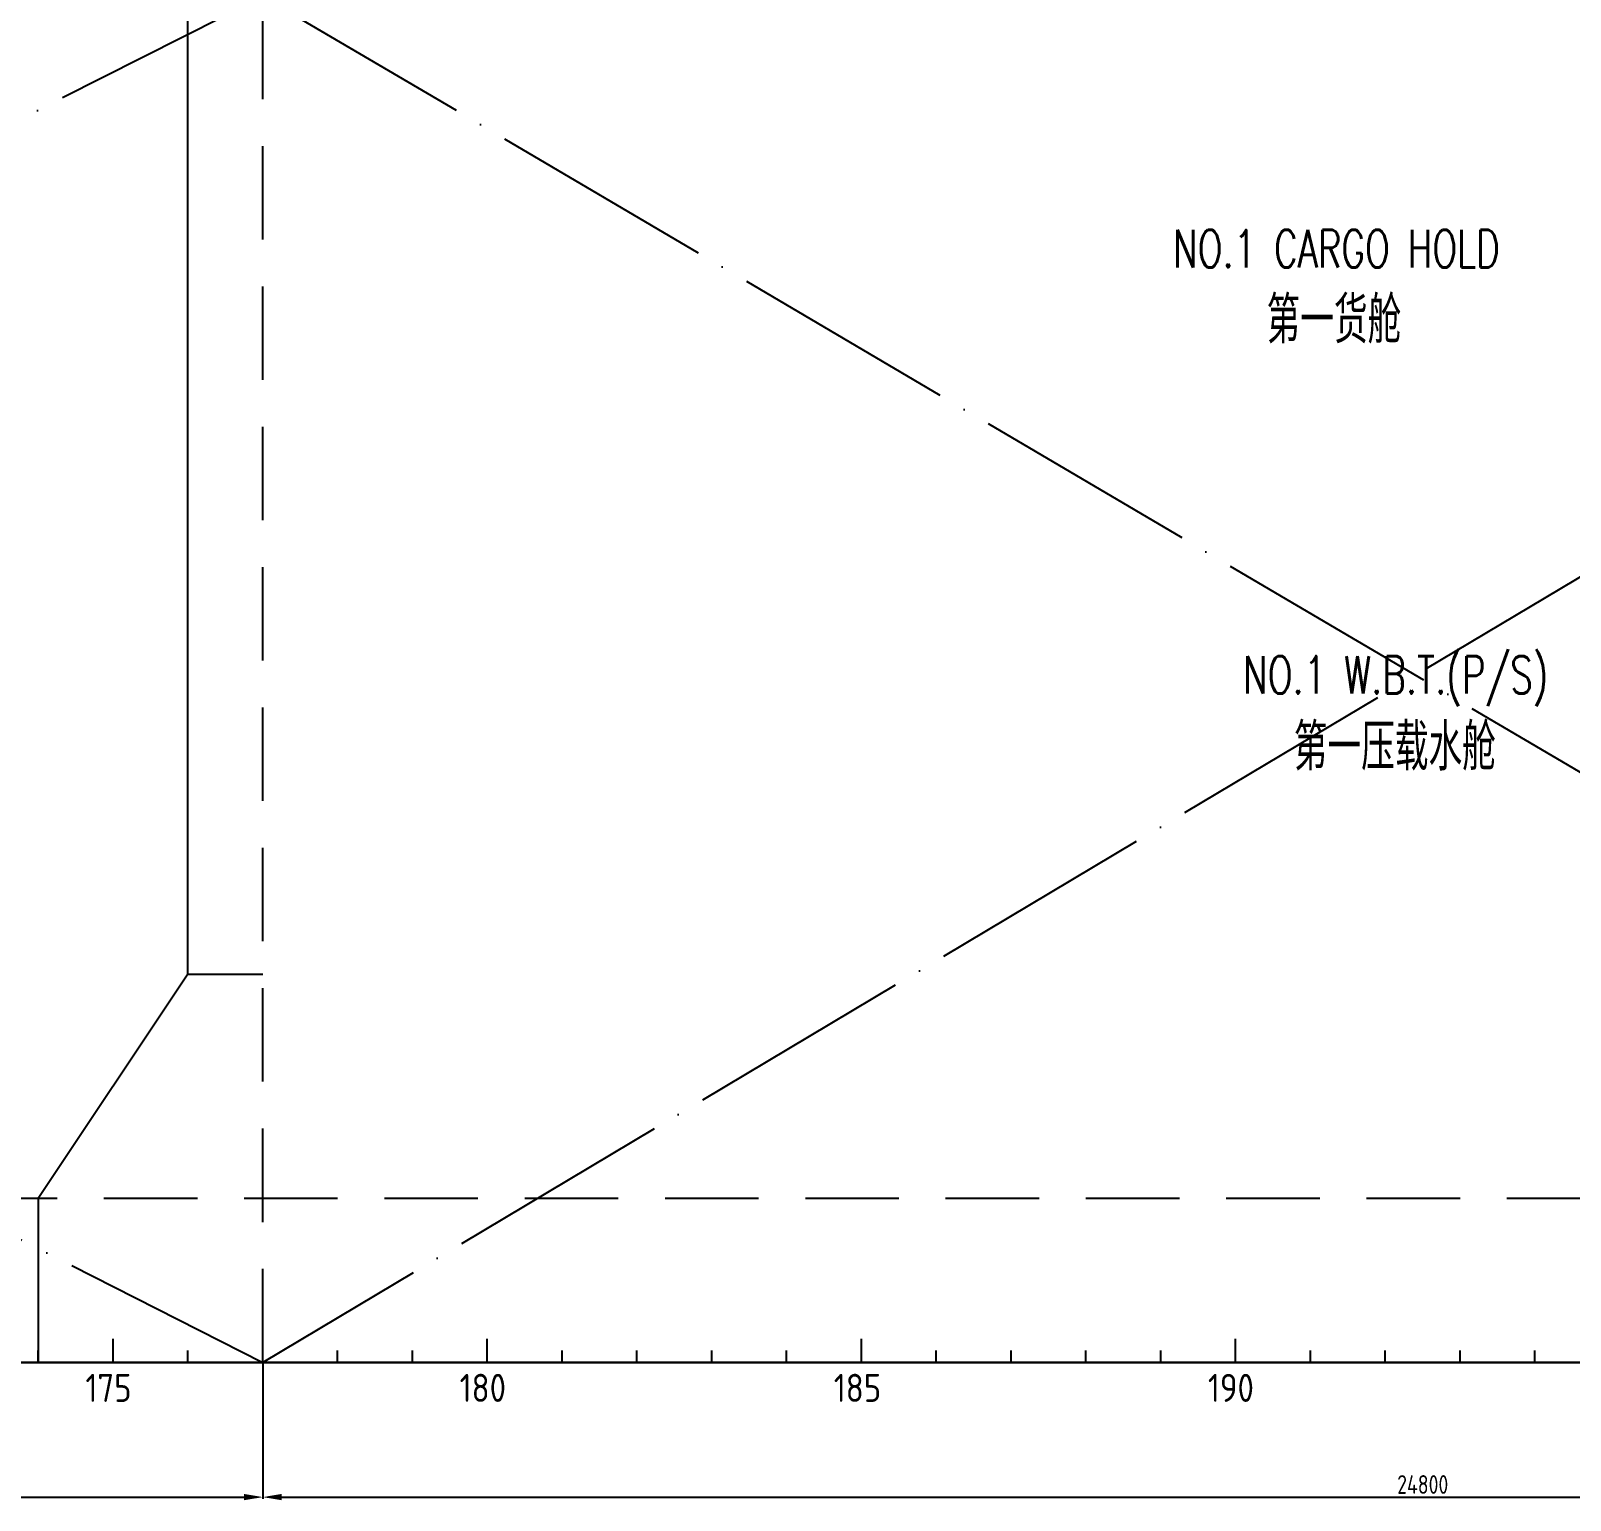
# Model space of a CAD drawing. Header units: millimetres. Extents: x -1838618 to -1600818, y -1770412 to -1553248.
# Drawn here: x -1688185 to -1671728, y -1664319 to -1648613 of the extents above; entities that cross this region are included whole.
import ezdxf

# ---------------------------------------------------------------- set-up
doc = ezdxf.new("R2010")
doc.units = ezdxf.units.MM
doc.header["$LTSCALE"] = 100
doc.header["$PDMODE"] = 35
for name, pattern in [('ACAD_ISO02W100', [15, 12, -3]), ('ACAD_ISO04W100', [30, 24, -3, 0, -3]), ('DASHED', [0.75, 0.5, -0.25])]:
    doc.linetypes.add(name, pattern=pattern)
for name, color, linetype in [('412equipment', 6, 'Continuous'), ('bc', 7, 'Continuous'), ('bt', 7, 'Continuous')]:
    doc.layers.add(name, color=color, linetype=linetype)
doc.styles.add('ROMANS', font='romans.shx', dxfattribs={"width": 0.7, "height": 125, "bigfont": 'gbcbig.shx'})
doc.styles.get("Standard").update_dxf_attribs({"font": 'gbenor.shx', "width": 0.9, "bigfont": 'gbcbig.shx'})
doc.dimstyles.new('ISO-25', dxfattribs={"dimtxt": 200, "dimasz": 200, "dimexe": 20, "dimexo": 0.625, "dimgap": 35, "dimtad": 1, "dimdec": 0, "dimtxsty": 'Standard', "dimcen": 2.5, "dimclrd": 2, "dimclre": 2, "dimclrt": 2, "dimadec": 0, "dimazin": 0, "dimtfac": 1, "dimtdec": 0, "dimtmove": 0, "dimatfit": 3, "dimfxl": 1, "dimarcsym": 0})

# ---------------------------------------------------------------- blocks, each defined once
blk = doc.blocks.new('*D69')
at = {"color": 2, "lineweight": -2, "transparency": 16777216}
for p, q in [((-1714504, -1662845), (-1714504, -1664306)), ((-1685704, -1662846), (-1685704, -1664306)), ((-1714304, -1664286), (-1685904, -1664286))]:
    blk.add_line(p, q, dxfattribs=at)
at = {"color": 2, "transparency": 16777216}
for points in [[(-1714304, -1664252), (-1714304, -1664319), (-1714504, -1664286)], [(-1685904, -1664252), (-1685904, -1664319), (-1685704, -1664286)]]:
    blk.add_solid(points, dxfattribs=at)
at = {"layer": 'Defpoints', "color": 0, "transparency": 16777216}
for p in [(-1714504, -1662845), (-1685704, -1662845), (-1685704, -1664286)]:
    blk.add_point(p, dxfattribs=at)
at = {"color": 2, "transparency": 16777216, "insert": (-1700104, -1664151), "char_height": 200, "attachment_point": 5}
blk.add_mtext('28800', dxfattribs=at)
blk = doc.blocks.new('*D72')
at = {"color": 2, "lineweight": -2, "transparency": 16777216}
for p, q in [((-1685704, -1662846), (-1685704, -1664306)), ((-1660904, -1662847), (-1660904, -1664306)), ((-1685504, -1664286), (-1661104, -1664286))]:
    blk.add_line(p, q, dxfattribs=at)
at = {"color": 2, "transparency": 16777216}
for points in [[(-1685504, -1664252), (-1685504, -1664319), (-1685704, -1664286)], [(-1661104, -1664252), (-1661104, -1664319), (-1660904, -1664286)]]:
    blk.add_solid(points, dxfattribs=at)
at = {"layer": 'Defpoints', "color": 0, "transparency": 16777216}
for p in [(-1685704, -1662845), (-1660904, -1662847), (-1660904, -1664286)]:
    blk.add_point(p, dxfattribs=at)
at = {"color": 2, "transparency": 16777216, "insert": (-1673304, -1664151), "char_height": 200, "attachment_point": 5}
blk.add_mtext('24800', dxfattribs=at)
blk = doc.blocks.new('COORD')
at = {"color": 4}
for p, q in [((138600, 0), (138600, 250)), ((142600, 0), (142600, 250)), ((146600, 0), (146600, 250)), ((150600, 0), (150600, 250)), ((137800, 0), (137800, 125)), ((138600, 0), (138600, 125)), ((139400, 0), (139400, 125)), ((140200, 0), (140200, 125)), ((141000, 0), (141000, 125)), ((141800, 0), (141800, 125)), ((142600, 0), (142600, 125)), ((143400, 0), (143400, 125)), ((144200, 0), (144200, 125)), ((145000, 0), (145000, 125)), ((145800, 0), (145800, 125)), ((146600, 0), (146600, 125)), ((147400, 0), (147400, 125)), ((148200, 0), (148200, 125)), ((149000, 0), (149000, 125)), ((149800, 0), (149800, 125)), ((150600, 0), (150600, 125)), ((151400, 0), (151400, 125)), ((152200, 0), (152200, 125)), ((153000, 0), (153000, 125)), ((153800, 0), (153800, 125)), ((-3960, 0), (177600, 0))]:
    blk.add_line(p, q, dxfattribs=at)
for s, p in [('175', (138304, -423)), ('180', (142304, -423)), ('185', (146304, -423)), ('190', (150304, -423))]:
    blk.add_text(s, height=300, dxfattribs=at).set_placement(p)

msp = doc.modelspace()

# ---------------------------------------------------------------- linework, layer by layer
at = {"color": 9, "linetype": 'ACAD_ISO04W100'}
for p, q in [((-1660904.3, -1648061.6), (-1685704.3, -1662845.3)), ((-1685704.3, -1648245.3), (-1714504.3, -1662845.3)), ((-1714504.3, -1648245.3), (-1685704.3, -1662845.3)), ((-1685704.3, -1648245.3), (-1660904.3, -1662847.2))]:
    msp.add_line(p, q, dxfattribs=at)
at = {"color": 3, "linetype": 'ACAD_ISO02W100', "ltscale": 20}
for p, q in [((-1686504.3, -1658695.3), (-1686504.3, -1648245.3)), ((-1686504.3, -1658695.3), (-1688104.3, -1661095.3)), ((-1686504.3, -1658695.3), (-1685704.3, -1658695.3)), ((-1688104.3, -1661095.3), (-1688104.3, -1662845.3))]:
    msp.add_line(p, q, dxfattribs=at)
at = {"color": 2}
msp.add_line((-1829864.3, -1662845.3), (-1648304.3, -1662845.3), dxfattribs=at)
at = {"color": 6}
msp.add_line((-1653484.3, -1662845.3), (-1815059.1, -1662845.3), dxfattribs=at)
at = {"color": 6, "ltscale": 1300}
msp.add_lwpolyline([(-1688226.5, -1662845.3), (-1687927.2, -1662845.3), (-1687628.2, -1662845.3), (-1687328.1, -1662845.3), (-1687328.1, -1662845.3), (-1687036.7, -1662845.3), (-1686744.4, -1662845.3), (-1686451.7, -1662845.3), (-1686451.7, -1662845.3), (-1686159, -1662845.3), (-1685865.9, -1662845.3), (-1685572.8, -1662845.3), (-1685572.8, -1662845.3), (-1685279.7, -1662845.3), (-1684986.7, -1662845.3), (-1684694.2, -1662845.3), (-1684694.2, -1662845.3), (-1684401.7, -1662845.3), (-1684109.7, -1662845.3), (-1683818.8, -1662845.3), (-1683818.8, -1662845.3), (-1683527.8, -1662845.3), (-1683237.8, -1662845.3), (-1682949.2, -1662845.3), (-1682949.2, -1662845.3), (-1682660.6, -1662845.3), (-1682373.5, -1662845.3), (-1682088.3, -1662845.3), (-1682088.3, -1662845.3), (-1681803.1, -1662845.3), (-1681519.8, -1662845.3), (-1681238.8, -1662845.3), (-1681238.8, -1662845.3), (-1680957.9, -1662845.3), (-1680679.3, -1662845.3), (-1680403.6, -1662845.3), (-1680403.6, -1662845.3), (-1680111.7, -1662845.3), (-1679822.9, -1662845.3), (-1679537, -1662845.3), (-1679537, -1662845.3), (-1679251, -1662845.3), (-1678967.9, -1662845.3), (-1678687.3, -1662845.3), (-1678687.3, -1662845.3), (-1678406.7, -1662845.3), (-1678128.5, -1662845.3), (-1677852.6, -1662845.3), (-1677852.6, -1662845.3), (-1677576.6, -1662845.3), (-1677302.7, -1662845.3), (-1677030.7, -1662845.3), (-1677030.7, -1662845.3), (-1676758.6, -1662845.3), (-1676488.4, -1662845.3), (-1676219.6, -1662845.3), (-1676219.6, -1662845.3), (-1675950.8, -1662845.3), (-1675683.4, -1662845.3), (-1675417.2, -1662845.3), (-1675417.2, -1662845.3), (-1675151, -1662845.3), (-1674885.8, -1662845.3), (-1674621.5, -1662845.3), (-1674621.5, -1662845.3), (-1674357.1, -1662845.3), (-1674093.5, -1662845.3), (-1673830.3, -1662845.3), (-1673830.3, -1662845.3), (-1673581.8, -1662845.3), (-1673333.6, -1662845.3), (-1673086.3, -1662845.3), (-1673086.3, -1662845.3), (-1672839.1, -1662845.3), (-1672592.7, -1662845.3), (-1672347.8, -1662845.3), (-1672347.8, -1662845.3), (-1672102.9, -1662845.3), (-1671859.4, -1662845.3), (-1671617.9, -1662845.3)], dxfattribs=at)
at = {"layer": 'bc', "color": 6}
for points in [[(-1688226.5, -1662845.3), (-1687927.2, -1662845.3), (-1687628.2, -1662845.3), (-1687328.1, -1662845.3), (-1687328.1, -1662845.3), (-1687036.7, -1662845.3), (-1686744.4, -1662845.3), (-1686451.7, -1662845.3), (-1686451.7, -1662845.3), (-1686159, -1662845.3), (-1685865.9, -1662845.3), (-1685572.8, -1662845.3), (-1685572.8, -1662845.3), (-1685279.7, -1662845.3), (-1684986.7, -1662845.3), (-1684694.2, -1662845.3), (-1684694.2, -1662845.3), (-1684401.7, -1662845.3), (-1684109.7, -1662845.3), (-1683818.8, -1662845.3), (-1683818.8, -1662845.3), (-1683527.8, -1662845.3), (-1683237.8, -1662845.3), (-1682949.2, -1662845.3), (-1682949.2, -1662845.3), (-1682660.6, -1662845.3), (-1682373.5, -1662845.3), (-1682088.3, -1662845.3), (-1682088.3, -1662845.3), (-1681803.1, -1662845.3), (-1681519.8, -1662845.3), (-1681238.8, -1662845.3), (-1681238.8, -1662845.3), (-1680957.9, -1662845.3), (-1680679.3, -1662845.3), (-1680403.6, -1662845.3), (-1680403.6, -1662845.3), (-1680111.7, -1662845.3), (-1679822.9, -1662845.3), (-1679537, -1662845.3), (-1679537, -1662845.3), (-1679251, -1662845.3), (-1678967.9, -1662845.3), (-1678687.3, -1662845.3), (-1678687.3, -1662845.3), (-1678406.7, -1662845.3), (-1678128.5, -1662845.3), (-1677852.6, -1662845.3), (-1677852.6, -1662845.3), (-1677576.6, -1662845.3), (-1677302.7, -1662845.3), (-1677030.7, -1662845.3), (-1677030.7, -1662845.3), (-1676758.6, -1662845.3), (-1676488.4, -1662845.3), (-1676219.6, -1662845.3), (-1676219.6, -1662845.3), (-1675950.8, -1662845.3), (-1675683.4, -1662845.3), (-1675417.2, -1662845.3), (-1675417.2, -1662845.3), (-1675151, -1662845.3), (-1674885.8, -1662845.3), (-1674621.5, -1662845.3), (-1674621.5, -1662845.3), (-1674357.1, -1662845.3), (-1674093.5, -1662845.3), (-1673830.3, -1662845.3), (-1673830.3, -1662845.3), (-1673581.8, -1662845.3), (-1673333.6, -1662845.3), (-1673086.3, -1662845.3), (-1673086.3, -1662845.3), (-1672839.1, -1662845.3), (-1672592.7, -1662845.3), (-1672347.8, -1662845.3), (-1672347.8, -1662845.3), (-1672102.9, -1662845.3), (-1671859.4, -1662845.3), (-1671617.9, -1662845.3)], [(-1688220.2, -1662845.3), (-1687920.4, -1662845.3), (-1687620.6, -1662845.3), (-1687319.9, -1662845.3), (-1687319.9, -1662845.3), (-1687027.8, -1662845.3), (-1686734.7, -1662845.3), (-1686441.2, -1662845.3), (-1686441.2, -1662845.3), (-1686147.7, -1662845.3), (-1685853.8, -1662845.3), (-1685560, -1662845.3), (-1685560, -1662845.3), (-1685266.2, -1662845.3), (-1684972.4, -1662845.3), (-1684679.3, -1662845.3), (-1684679.3, -1662845.3), (-1684386.2, -1662845.3), (-1684093.6, -1662845.3), (-1683802.2, -1662845.3), (-1683802.2, -1662845.3), (-1683510.8, -1662845.3), (-1683220.4, -1662845.3), (-1682931.7, -1662845.3), (-1682931.7, -1662845.3), (-1682643, -1662845.3), (-1682356, -1662845.3), (-1682071, -1662845.3), (-1682071, -1662845.3), (-1681786.1, -1662845.3), (-1681503.3, -1662845.3), (-1681223.1, -1662845.3), (-1681223.1, -1662845.3), (-1680942.9, -1662845.3), (-1680665.4, -1662845.3), (-1680391, -1662845.3), (-1680391, -1662845.3), (-1680100.5, -1662845.3), (-1679813.5, -1662845.3), (-1679529.7, -1662845.3), (-1679529.7, -1662845.3), (-1679245.8, -1662845.3), (-1678965, -1662845.3), (-1678686.9, -1662845.3), (-1678686.9, -1662845.3), (-1678408.8, -1662845.3), (-1678133.4, -1662845.3), (-1677860.2, -1662845.3), (-1677860.2, -1662845.3), (-1677587, -1662845.3), (-1677316, -1662845.3), (-1677046.9, -1662845.3), (-1677046.9, -1662845.3), (-1676777.7, -1662845.3), (-1676510.4, -1662845.3), (-1676244.4, -1662845.3), (-1676244.4, -1662845.3), (-1675978.4, -1662845.3), (-1675713.7, -1662845.3), (-1675450, -1662845.3), (-1675450, -1662845.3), (-1675186.3, -1662845.3), (-1674923.6, -1662845.3), (-1674661.3, -1662845.3), (-1674661.3, -1662845.3), (-1674399.1, -1662845.3), (-1674137.3, -1662845.3), (-1673875.6, -1662845.3), (-1673875.6, -1662845.3), (-1673628.4, -1662845.3), (-1673381.3, -1662845.3), (-1673135.2, -1662845.3), (-1673135.2, -1662845.3), (-1672889, -1662845.3), (-1672643.8, -1662845.3), (-1672400.5, -1662845.3), (-1672400.5, -1662845.3), (-1672157.1, -1662845.3), (-1671915.6, -1662845.3), (-1671676.9, -1662845.3)]]:
    msp.add_lwpolyline(points, dxfattribs=at)
at = {"layer": 'bt', "color": 5, "linetype": 'DASHED', "ltscale": 20}
for p, q in [((-1685704.3, -1662845.3), (-1685704.3, -1648245.3)), ((-1660904.3, -1661095.3), (-1800104.3, -1661095.3))]:
    msp.add_line(p, q, dxfattribs=at)

# ---------------------------------------------------------------- block references
at = {"layer": '412equipment', "color": 7}
msp.add_blockref('COORD', (-1825904.3, -1662845.3), dxfattribs=at)

# ---------------------------------------------------------------- texts
at = {"color": 2, "style": 'ROMANS', "width": 0.7}
for s, p in [('NO.1 CARGO HOLD', (-1675973, -1651141.2)), ('NO.1 W.B.T.(P/S)', (-1675224.4, -1655697.2))]:
    msp.add_text(s, height=400, dxfattribs=at).set_placement(p)
at = {"color": 2}
for s, p in [('第一货舱', (-1674973.4, -1651954.5)), ('第一压载水舱', (-1674682.6, -1656519.3))]:
    msp.add_text(s, height=500, dxfattribs=at).set_placement(p)

# ---------------------------------------------------------------- dimensions: what is measured, and where the dimension line sits
for base, p1, p2, picture, middle in [((-1685704.3, -1664285.6), (-1714504.3, -1662844.7), (-1685704.3, -1662845.3), '*D69', (-1700104.3, -1664150.6)), ((-1660904.3, -1664285.6), (-1685704.3, -1662845.3), (-1660904.3, -1662846.6), '*D72', (-1673304.3, -1664150.6))]:
    dim = msp.add_linear_dim(base=base, p1=p1, p2=p2, dimstyle='ISO-25', override={"dimtmove": 1})
    dim.commit()
    dim.dimension.update_dxf_attribs({"geometry": picture, "text_midpoint": middle})

doc.saveas('drawing.dxf')
